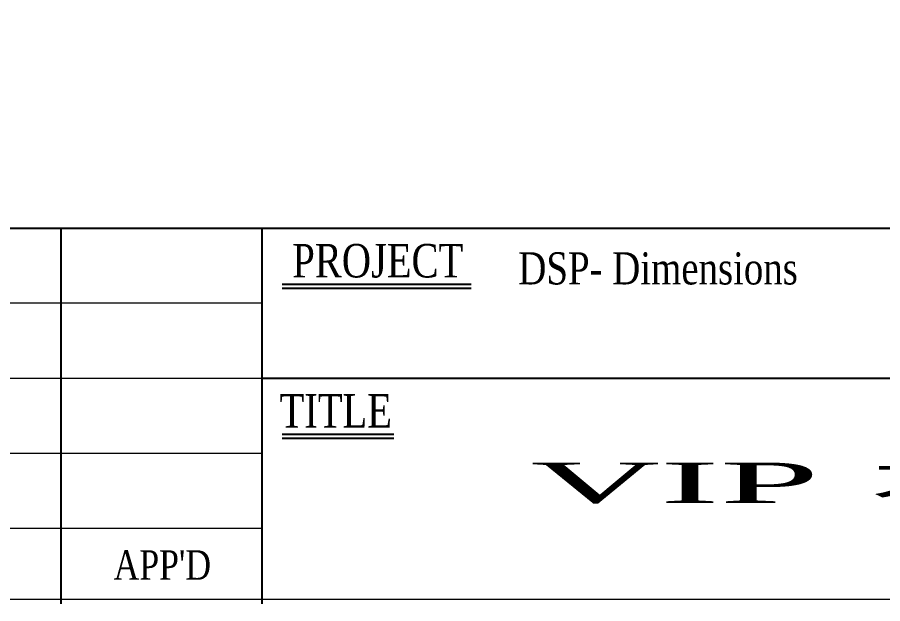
# Model space of a CAD drawing. Header units: millimetres. Extents: x 107 to 2900, y 85 to 3996.
# Drawn here: x 2148.7 to 2277.9, y 3388.9 to 3476.4 of the extents above; entities that cross this region are included whole.
import ezdxf
from ezdxf.enums import TextEntityAlignment as Align

# ---------------------------------------------------------------- set-up
doc = ezdxf.new("R2010")
doc.units = ezdxf.units.MM
for name, color, linetype in [('10', 1, 'Continuous'), ('40', 4, 'Continuous'), ('70', 7, 'Continuous')]:
    doc.layers.add(name, color=color, linetype=linetype)
doc.styles.add('SS', font='batang.ttc', dxfattribs={"width": 0.8})

msp = doc.modelspace()

# ---------------------------------------------------------------- linework, layer by layer
msp.add_line((1911.869, 3444.927), (2658.669, 3444.927))
at = {"layer": '10', "color": 0}
for p, q in [((2188.268, 3435.992), (2216.485, 3435.992)), ((2188.268, 3413.592), (2204.94, 3413.592))]:
    msp.add_line(p, q, dxfattribs=at)
at = {"layer": '40', "color": 0}
for p, q in [((2155.269, 3444.927), (2155.269, 3388.927)), ((2185.269, 3444.927), (2185.269, 3388.927)), ((2365.269, 3422.527), (2185.269, 3422.527))]:
    msp.add_line(p, q, dxfattribs=at)
at = {"layer": '40', "color": 0, "lineweight": 13}
for p, q in [((2185.269, 3433.727), (1905.269, 3433.727)), ((2185.269, 3422.527), (1905.269, 3422.527)), ((2185.269, 3411.327), (1905.269, 3411.327)), ((2185.269, 3400.127), (1905.269, 3400.127))]:
    msp.add_line(p, q, dxfattribs=at)
at = {"layer": '70', "color": 0}
for p, q in [((2188.268, 3436.592), (2216.485, 3436.592)), ((2188.268, 3414.192), (2204.94, 3414.192))]:
    msp.add_line(p, q, dxfattribs=at)
at = {"layer": '70', "color": 0, "lineweight": 13}
msp.add_lwpolyline([(2664.669, 3389.527), (1905.869, 3389.527), (1905.869, 3928.327), (2664.669, 3928.327)], close=True, dxfattribs=at)

# ---------------------------------------------------------------- texts
at = {"color": 0, "style": 'SS', "width": 0.8}
msp.add_text('DSP- Dimensions', height=4.8, dxfattribs=at).set_placement((2223.546, 3436.543))
at = {"color": 0, "style": 'SS', "width": 2.823952}
msp.add_text('VIP 치수도', height=6, dxfattribs=at).set_placement((2225.373, 3403.966), (2341.895, 3403.966), align=Align.FIT)
at = {"layer": '40', "color": 0, "style": 'SS', "width": 0.8}
msp.add_text("APP'D", height=4.4, dxfattribs=at).set_placement((2170.401, 3392.497), align=Align.CENTER)
at = {"layer": '70', "color": 0, "style": 'SS', "width": 0.8}
for s, p in [('PROJECT', (2202.564, 3437.584)), ('TITLE', (2196.294, 3415.184))]:
    msp.add_text(s, height=5, dxfattribs=at).set_placement(p, align=Align.CENTER)

doc.saveas('drawing.dxf')
